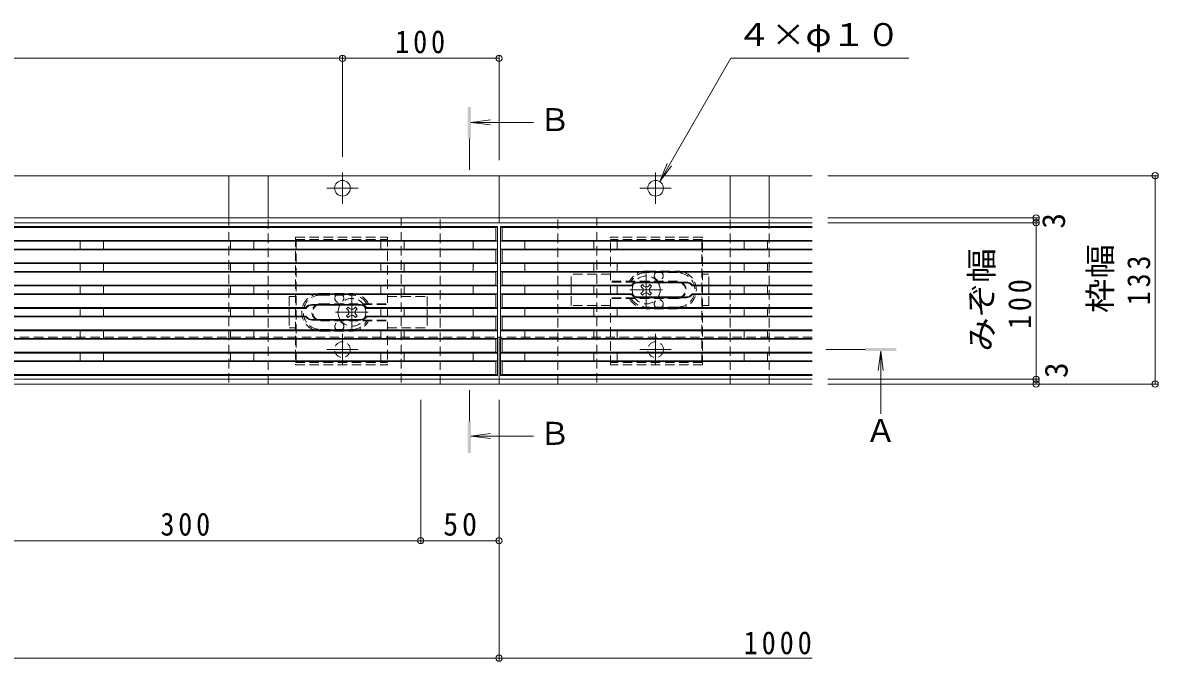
# Model space of a CAD drawing. Units: millimetres at full size, sheet at 1:5. Extents: x -1546 to 1950, y -1361 to 1333.
# Drawn here: x -526 to 199, y 35 to 443 of the extents above; entities that cross this region are included whole.
import ezdxf
from ezdxf.enums import TextEntityAlignment as Align

# ---------------------------------------------------------------- set-up
doc = ezdxf.new("R2010")
doc.units = ezdxf.units.MM
doc.header["$LTSCALE"] = 5
doc.header["$PDMODE"] = 32
doc.header["$PDSIZE"] = 4
for name, pattern in [('CHAIN1', [8, 5, -1, 1, -1]), ('CHAIN2', [12, 9, -1, 1, -1]), ('DASHED1', [1.8, 1.2, -0.6])]:
    doc.linetypes.add(name, pattern=pattern)
for name, color, linetype, lineweight in [('E-0_桝', 2, 'Continuous', 18), ('E-2_壁等', 3, 'Continuous', 18), ('E-3_塀', 7, 'Continuous', 18), ('E-4_土留', 7, 'Continuous', 18), ('E-5_水路', 7, 'Continuous', 18), ('E-7_その他', 6, 'Continuous', 18), ('E-A_地下埋-上水', 7, 'Continuous', 18)]:
    doc.layers.add(name, color=color, linetype=linetype, lineweight=lineweight)
doc.styles.add('ＭＳ ゴシック', font='')
doc.styles.get('ＭＳ ゴシック').set_extended_font_data('MS Gothic')

msp = doc.modelspace()

# ---------------------------------------------------------------- linework, layer by layer
at = {"layer": 'E-0_桝'}
for p, q in [((-394.721, 345.47), (-394.721, 318.47)), ((-49.721, 345.47), (-49.721, 318.47))]:
    msp.add_line(p, q, dxfattribs=at)
at = {"layer": 'E-0_桝', "linetype": 'DASHED1'}
for p, q in [((-394.721, 318.47), (-394.721, 212.47)), ((-369.721, 212.47), (-369.721, 318.47)), ((-49.721, 212.47), (-49.721, 318.47)), ((-394.721, 212.47), (-369.721, 212.47))]:
    msp.add_line(p, q, dxfattribs=at)
at = {"layer": 'E-0_桝'}
for points in [[(-369.721, 318.47), (-369.721, 345.47), (-394.721, 345.47)], [(-74.721, 318.47), (-74.721, 345.47), (-49.721, 345.47)]]:
    msp.add_lwpolyline(points, dxfattribs=at)
at = {"layer": 'E-0_桝', "linetype": 'DASHED1'}
msp.add_lwpolyline([(-49.721, 212.47), (-74.721, 212.47), (-74.721, 318.47)], dxfattribs=at)
at = {"layer": 'E-2_壁等'}
for p, q in [((-223.222, 312.97), (-1221.222, 312.97)), ((-224.222, 312.47), (-1220.222, 312.47)), ((-223.222, 217.97), (-223.222, 312.97)), ((-221.222, 312.97), (-221.222, 217.97)), ((-221.222, 312.97), (-220.222, 312.47)), ((-221.222, 312.97), (-22.221, 312.97)), ((-220.222, 312.47), (-22.221, 312.47)), ((-223.222, 303.67), (-1221.222, 303.67)), ((-223.222, 298.67), (-1221.222, 298.67)), ((-224.222, 304.17), (-1220.222, 304.17)), ((-224.222, 298.17), (-1220.222, 298.17)), ((-489.722, 298.67), (-489.722, 303.67)), ((-474.722, 298.67), (-474.722, 303.67)), ((-393.722, 298.67), (-393.722, 303.67)), ((-378.722, 298.67), (-378.722, 303.67)), ((-297.722, 303.67), (-297.722, 298.67)), ((-282.722, 303.67), (-282.722, 298.67)), ((-238.722, 298.77), (-238.722, 303.77)), ((-223.222, 303.67), (-224.222, 304.17)), ((-221.222, 303.67), (-22.221, 303.67)), ((-221.222, 298.67), (-220.222, 298.17)), ((-221.222, 298.67), (-22.221, 298.67)), ((-220.222, 304.17), (-22.221, 304.17)), ((-220.222, 298.17), (-22.221, 298.17)), ((-205.722, 303.67), (-205.722, 298.67)), ((-161.722, 298.67), (-161.722, 303.67)), ((-146.722, 298.67), (-146.722, 303.67)), ((-65.722, 303.67), (-65.722, 298.67)), ((-50.722, 303.67), (-50.722, 298.67)), ((-223.222, 289.37), (-1221.222, 289.37)), ((-223.222, 284.37), (-1221.222, 284.37)), ((-224.222, 289.87), (-1220.222, 289.87)), ((-224.222, 283.87), (-1220.222, 283.87)), ((-489.722, 284.37), (-489.722, 289.37)), ((-474.722, 284.37), (-474.722, 289.37)), ((-393.722, 284.37), (-393.722, 289.37)), ((-378.722, 284.37), (-378.722, 289.37)), ((-297.722, 289.64), (-297.722, 284.64)), ((-282.722, 289.64), (-282.722, 284.64)), ((-238.722, 284.47), (-238.722, 289.47)), ((-223.222, 289.37), (-224.222, 289.87)), ((-221.222, 289.37), (-22.221, 289.37)), ((-221.222, 284.37), (-220.222, 283.87)), ((-221.222, 284.37), (-22.221, 284.37)), ((-220.222, 289.87), (-22.221, 289.87)), ((-220.222, 283.87), (-22.221, 283.87)), ((-205.722, 289.37), (-205.722, 284.37)), ((-161.722, 284.37), (-161.722, 289.37)), ((-146.722, 284.37), (-146.722, 289.37)), ((-65.722, 289.37), (-65.722, 284.37)), ((-50.722, 289.37), (-50.722, 284.37)), ((-102.722, 277.57), (-133.722, 277.57)), ((-102.722, 277.07), (-133.722, 277.07)), ((-223.222, 275.07), (-1098.98, 275.07)), ((-223.222, 270.07), (-1098.98, 270.07)), ((-224.222, 275.57), (-1098.722, 275.57)), ((-224.222, 269.57), (-1098.719, 269.57)), ((-489.722, 270.24), (-489.722, 275.24)), ((-474.722, 270.24), (-474.722, 275.24)), ((-393.722, 270.24), (-393.722, 275.24)), ((-378.722, 270.24), (-378.722, 275.24)), ((-297.722, 275.07), (-297.722, 270.07)), ((-282.722, 275.07), (-282.722, 270.07)), ((-238.722, 270.07), (-238.722, 275.07)), ((-223.222, 275.07), (-224.222, 275.57)), ((-221.222, 275.07), (-137.463, 275.07)), ((-221.222, 270.07), (-137.463, 270.07)), ((-221.222, 270.07), (-220.222, 269.57)), ((-220.222, 275.57), (-137.722, 275.57)), ((-220.222, 269.57), (-137.722, 269.57)), ((-205.722, 275.07), (-205.722, 270.07)), ((-161.722, 270.07), (-161.722, 275.07)), ((-146.722, 270.07), (-146.722, 275.07)), ((-137.463, 275.07), (-137.722, 275.57)), ((-137.463, 270.07), (-137.722, 269.57)), ((-98.98, 275.07), (-98.719, 275.569)), ((-98.98, 275.07), (-22.221, 275.07)), ((-98.98, 270.07), (-98.719, 269.571)), ((-98.98, 270.07), (-22.221, 270.07)), ((-98.722, 275.57), (-22.221, 275.57)), ((-98.719, 269.57), (-22.221, 269.57)), ((-65.722, 275.07), (-65.722, 270.07)), ((-50.722, 275.07), (-50.722, 270.07)), ((-345.724, 261.27), (-1220.222, 261.27)), ((-345.463, 260.77), (-345.724, 261.269)), ((-341.722, 263.27), (-310.722, 263.27)), ((-341.722, 262.77), (-310.722, 262.77)), ((-306.98, 260.77), (-306.722, 261.27)), ((-224.222, 261.27), (-306.722, 261.27)), ((-223.222, 260.77), (-224.222, 261.27)), ((-220.222, 261.27), (-22.221, 261.27)), ((-102.722, 268.07), (-133.722, 268.07)), ((-102.722, 267.57), (-133.722, 267.57)), ((-345.463, 260.77), (-1221.222, 260.77)), ((-345.463, 255.77), (-1221.222, 255.77)), ((-345.722, 255.27), (-1220.222, 255.27)), ((-489.722, 255.77), (-489.722, 260.77)), ((-474.722, 255.77), (-474.722, 260.77)), ((-393.722, 255.77), (-393.722, 260.77)), ((-378.722, 255.77), (-378.722, 260.77)), ((-345.463, 255.77), (-345.724, 255.271)), ((-223.222, 260.77), (-306.98, 260.77)), ((-223.222, 255.77), (-306.98, 255.77)), ((-306.98, 255.77), (-306.722, 255.27)), ((-224.222, 255.27), (-306.722, 255.27)), ((-297.722, 260.77), (-297.722, 255.77)), ((-282.722, 260.77), (-282.722, 255.77)), ((-238.722, 255.77), (-238.722, 260.77)), ((-221.222, 260.77), (-22.221, 260.77)), ((-221.222, 255.77), (-220.222, 255.27)), ((-221.222, 255.77), (-22.221, 255.77)), ((-220.222, 255.27), (-22.221, 255.27)), ((-205.722, 260.77), (-205.722, 255.77)), ((-161.722, 255.77), (-161.722, 260.77)), ((-146.722, 255.77), (-146.722, 260.77)), ((-65.722, 260.6), (-65.722, 255.6)), ((-50.722, 260.6), (-50.722, 255.6)), ((-224.222, 246.97), (-1220.222, 246.97)), ((-489.722, 241.57), (-489.722, 246.57)), ((-474.722, 241.57), (-474.722, 246.57)), ((-393.722, 241.57), (-393.722, 246.57)), ((-378.722, 241.57), (-378.722, 246.57)), ((-341.722, 253.77), (-310.722, 253.77)), ((-341.722, 253.27), (-310.722, 253.27)), ((-297.722, 246.57), (-297.722, 241.57)), ((-282.722, 246.57), (-282.722, 241.57)), ((-238.722, 241.57), (-238.722, 246.57)), ((-223.222, 246.47), (-224.222, 246.97)), ((-220.222, 246.97), (-22.221, 246.97)), ((-65.722, 246.57), (-65.722, 241.57)), ((-50.722, 246.57), (-50.722, 241.57)), ((-223.222, 246.47), (-1221.222, 246.47)), ((-223.222, 241.57), (-1221.222, 241.57)), ((-224.222, 241.07), (-1220.222, 241.07)), ((-221.222, 246.47), (-22.221, 246.47)), ((-221.222, 241.57), (-220.222, 241.07)), ((-221.222, 241.57), (-22.221, 241.57)), ((-220.222, 241.07), (-22.221, 241.07)), ((-205.722, 246.47), (-205.722, 241.47)), ((-161.722, 241.3), (-161.722, 246.3)), ((-146.722, 241.3), (-146.722, 246.3)), ((-223.222, 232.27), (-1221.222, 232.27)), ((-224.222, 232.77), (-1220.222, 232.77)), ((-489.722, 227.27), (-489.722, 232.27)), ((-474.722, 227.27), (-474.722, 232.27)), ((-393.722, 227.27), (-393.722, 232.27)), ((-378.722, 227.27), (-378.722, 232.27)), ((-297.722, 232.27), (-297.722, 227.27)), ((-282.722, 232.27), (-282.722, 227.27)), ((-238.722, 227.27), (-238.722, 232.27)), ((-223.222, 232.27), (-224.222, 232.77)), ((-221.222, 232.27), (-22.221, 232.27)), ((-220.222, 232.77), (-22.221, 232.77)), ((-205.722, 232.17), (-205.722, 227.17)), ((-161.722, 227.27), (-161.722, 232.27)), ((-146.722, 227.27), (-146.722, 232.27)), ((-65.722, 232.27), (-65.722, 227.27)), ((-50.722, 232.27), (-50.722, 227.27)), ((-223.222, 227.27), (-1221.222, 227.27)), ((-224.222, 226.77), (-1220.222, 226.77)), ((-221.222, 227.27), (-220.222, 226.77)), ((-221.222, 227.27), (-22.221, 227.27)), ((-220.222, 226.77), (-22.221, 226.77)), ((-223.222, 217.97), (-1221.222, 217.97)), ((-224.222, 218.47), (-1220.222, 218.47)), ((-223.222, 217.97), (-224.222, 218.47)), ((-221.222, 217.97), (-22.221, 217.97)), ((-220.222, 218.47), (-22.221, 218.47))]:
    msp.add_line(p, q, dxfattribs=at)
at = {"layer": 'E-2_壁等', "linetype": 'DASHED1'}
for p, q in [((-352.225, 306.22), (-293.494, 306.22)), ((-352.225, 306.22), (-352.225, 224.72)), ((-352.225, 304.72), (-293.525, 304.72)), ((-351.725, 304.72), (-351.725, 226.22)), ((-293.494, 306.22), (-293.494, 224.72)), ((-92.222, 306.22), (-150.952, 306.22)), ((-150.952, 224.72), (-150.952, 306.22)), ((-92.222, 304.72), (-150.952, 304.72)), ((-92.722, 226.22), (-92.722, 304.72)), ((-92.222, 224.72), (-92.222, 306.22)), ((-108.222, 283.57), (-128.36, 283.57)), ((-128.222, 284.57), (-108.222, 284.57)), ((-108.222, 277.57), (-150.959, 277.57)), ((-108.222, 278.07), (-150.952, 278.07)), ((-336.225, 270.27), (-316.225, 270.27)), ((-336.225, 269.27), (-316.225, 269.27)), ((-336.225, 263.77), (-293.494, 263.77)), ((-336.225, 263.27), (-293.525, 263.27)), ((-108.222, 267.57), (-150.922, 267.57)), ((-108.222, 267.07), (-150.922, 267.07)), ((-108.222, 261.57), (-128.222, 261.57)), ((-108.222, 260.57), (-128.222, 260.57)), ((-336.225, 253.27), (-293.488, 253.27)), ((-336.225, 252.77), (-293.494, 252.77)), ((-336.225, 247.27), (-316.087, 247.27)), ((-336.225, 246.27), (-316.225, 246.27)), ((-352.225, 226.22), (-293.494, 226.22)), ((-92.222, 226.22), (-150.922, 226.22)), ((-352.225, 224.72), (-293.494, 224.72)), ((-92.222, 224.72), (-150.952, 224.72))]:
    msp.add_line(p, q, dxfattribs=at)
at = {"layer": 'E-2_壁等'}
for points in [[(-223.222, 312.97), (-224.222, 312.47), (-224.222, 304.17)], [(-221.222, 303.67), (-220.222, 304.17), (-220.222, 312.47)], [(-223.222, 298.67), (-224.222, 298.17), (-224.222, 289.87)], [(-221.222, 289.37), (-220.222, 289.87), (-220.222, 298.17)], [(-223.222, 284.37), (-224.222, 283.87), (-224.222, 275.57)], [(-221.222, 275.07), (-220.222, 275.57), (-220.222, 283.87)], [(-223.222, 270.07), (-224.222, 269.57), (-224.222, 261.27)], [(-221.222, 260.77), (-220.222, 261.27), (-220.222, 269.57)], [(-223.222, 255.77), (-224.222, 255.27), (-224.222, 246.97)], [(-221.222, 246.47), (-220.222, 246.97), (-220.222, 255.27)], [(-223.222, 241.57), (-224.222, 241.07), (-224.222, 232.77)], [(-221.222, 232.27), (-220.222, 232.77), (-220.222, 241.07)], [(-223.222, 227.27), (-224.222, 226.77), (-224.222, 218.47)], [(-221.222, 217.97), (-220.222, 218.47), (-220.222, 226.77)]]:
    msp.add_lwpolyline(points, dxfattribs=at)
at = {"layer": 'E-2_壁等', "linetype": 'DASHED1'}
for centre, radius, start, end in [((-128.222, 272.57), 12, 90, 152.72039), ((-128.222, 272.57), 11, 90, 150), ((-120.222, 281.57), 2.85, 135.43207, 44.56793), ((-108.222, 272.57), 12, 270, 90), ((-108.222, 272.57), 11, 270, 90), ((-108.222, 272.57), 5.5, 270, 90), ((-108.222, 272.57), 5, 270, 90), ((-336.225, 258.27), 12, 90, 270), ((-336.225, 258.27), 11, 90, 270), ((-324.225, 267.27), 2.85, 135.43207, 44.56793), ((-316.225, 258.27), 12, 27.27961, 90), ((-316.225, 258.27), 11, 30, 90), ((-336.225, 258.27), 5.5, 90, 270), ((-336.225, 258.27), 5, 90, 270), ((-128.222, 272.57), 12, 207.27961, 270), ((-128.222, 272.57), 11, 210, 270), ((-120.222, 263.57), 2.85, 315.43207, 224.56793), ((-324.225, 249.27), 2.85, 315.43207, 224.56793), ((-316.225, 258.27), 11, 270, 330), ((-316.225, 258.27), 12, 270, 332.72039)]:
    msp.add_arc(centre, radius, start, end, dxfattribs=at)
at = {"layer": 'E-2_壁等'}
for centre, radius, start, end in [((-133.722, 272.57), 5, 90, 143.1301), ((-133.722, 272.57), 4.5, 90, 146.25101), ((-102.722, 272.57), 5, 36.8699, 90), ((-102.722, 272.57), 4.5, 33.74899, 90), ((-133.722, 272.57), 5, 216.8699, 270), ((-133.722, 272.57), 4.5, 213.74899, 247.74946), ((-133.722, 272.57), 4.5, 247.74946, 270), ((-102.722, 272.57), 4.5, 270, 326.25101), ((-102.722, 272.57), 5, 270, 323.1301), ((-341.722, 258.27), 5, 90, 143.1301), ((-341.722, 258.27), 4.5, 90, 146.25101), ((-310.722, 258.27), 5, 36.8699, 90), ((-310.722, 258.27), 4.5, 33.74899, 90), ((-341.722, 258.27), 5, 216.8699, 270), ((-341.722, 258.27), 4.5, 213.74899, 270), ((-310.722, 258.27), 4.5, 270, 326.25101), ((-310.722, 258.27), 5, 270, 323.1301)]:
    msp.add_arc(centre, radius, start, end, dxfattribs=at)
at = {"layer": 'E-3_塀'}
for p, q in [((-222.221, 345.47), (-1222.221, 345.47)), ((-222.221, 315.47), (-222.221, 345.47)), ((-222.221, 345.47), (-22.221, 345.47)), ((-1222.221, 318.47), (-222.221, 318.47)), ((-1222.221, 315.47), (-222.221, 315.47)), ((-22.221, 318.47), (-222.221, 318.47)), ((-22.221, 315.47), (-222.221, 315.47)), ((-223.222, 242.47), (-221.222, 242.47)), ((-222.221, 212.47), (-222.221, 242.47)), ((-222.221, 215.47), (-1222.221, 215.47)), ((-222.221, 212.47), (-1222.221, 212.47)), ((-222.221, 215.47), (-22.221, 215.47)), ((-222.221, 212.47), (-22.221, 212.47))]:
    msp.add_line(p, q, dxfattribs=at)
at = {"layer": 'E-3_塀', "color": 4, "linetype": 'CHAIN2'}
for p, q in [((-322.221, 327.47), (-322.221, 347.47)), ((-122.221, 327.47), (-122.221, 347.47)), ((-332.221, 337.47), (-312.221, 337.47)), ((-112.221, 337.47), (-132.221, 337.47)), ((-322.221, 224.47), (-322.221, 244.47)), ((-122.221, 224.47), (-122.221, 244.47)), ((-332.221, 234.47), (-312.221, 234.47)), ((-112.221, 234.47), (-132.221, 234.47))]:
    msp.add_line(p, q, dxfattribs=at)
at = {"layer": 'E-3_塀', "linetype": 'DASHED1'}
for p, q in [((-1221.222, 242.47), (-223.222, 242.47)), ((-22.221, 242.47), (-221.222, 242.47))]:
    msp.add_line(p, q, dxfattribs=at)
at = {"layer": 'E-3_塀'}
for centre in [(-322.221, 337.47), (-122.221, 337.47)]:
    msp.add_circle(centre, 5, dxfattribs=at)
at = {"layer": 'E-3_塀', "linetype": 'DASHED1'}
for centre in [(-322.221, 234.47), (-122.221, 234.47)]:
    msp.add_circle(centre, 5, dxfattribs=at)
at = {"layer": 'E-4_土留'}
for p, q in [((-322.221, 421.97), (-322.221, 357.47)), ((-222.221, 421.97), (-222.221, 355.47)), ((-1122.221, 420.47), (-322.221, 420.47)), ((-322.221, 420.47), (-222.221, 420.47)), ((198.283, 345.47), (-12.221, 345.47)), ((196.783, 212.47), (196.783, 345.47)), ((122.288, 318.47), (-12.221, 318.47)), ((122.288, 315.47), (-12.221, 315.47)), ((120.788, 315.47), (120.788, 318.47)), ((120.788, 215.47), (120.788, 315.47)), ((122.288, 215.47), (-12.221, 215.47)), ((198.283, 212.47), (-12.221, 212.47)), ((120.788, 215.47), (120.788, 212.47)), ((-272.221, 110.97), (-272.221, 202.47)), ((-222.221, 35.97), (-222.221, 202.47)), ((-572.221, 112.47), (-272.221, 112.47)), ((-272.221, 112.47), (-222.221, 112.47)), ((-1222.221, 37.47), (-222.221, 37.47)), ((-222.221, 37.47), (-22.221, 37.47))]:
    msp.add_line(p, q, dxfattribs=at)
for p in [(-322.221, 420.47), (-222.221, 420.47), (196.783, 345.47), (120.788, 318.47), (120.788, 315.47), (120.788, 215.47), (120.788, 212.47), (196.783, 212.47), (-272.221, 112.47), (-222.221, 112.47), (-222.221, 37.47)]:
    msp.add_point(p, dxfattribs=at)
at = {"layer": 'E-5_水路'}
for p, q in [((-119.635, 341.75), (-74.186, 420.47)), ((-74.186, 420.47), (39.542, 420.47)), ((-119.635, 341.75), (-114.852, 353.298)), ((-119.635, 341.75), (-112.026, 351.666))]:
    msp.add_line(p, q, dxfattribs=at)
at = {"layer": 'E-5_水路', "color": 4}
for p, q in [((-240.171, 379.52), (-227.778, 381.151)), ((-240.171, 379.52), (-227.778, 377.888)), ((-240.171, 379.52), (-200.171, 379.52)), ((21.497, 233.47), (19.866, 221.077)), ((21.497, 233.47), (23.129, 221.077)), ((21.497, 193.47), (21.497, 233.47)), ((-240.171, 179.247), (-227.778, 180.879)), ((-240.171, 179.247), (-227.778, 177.616)), ((-240.171, 179.247), (-200.171, 179.247))]:
    msp.add_line(p, q, dxfattribs=at)
at = {"layer": 'E-5_水路', "color": 4, "linetype": 'CHAIN1'}
for p, q in [((-241.171, 369.27), (-241.171, 349.27)), ((11.497, 234.47), (-18.221, 234.47)), ((-241.171, 188.47), (-241.171, 208.47))]:
    msp.add_line(p, q, dxfattribs=at)
at = {"layer": 'E-5_水路', "color": 4}
for points in [[(-240.171, 369.27), (-242.171, 369.27), (-240.171, 389.27), (-242.171, 389.27)], [(31.497, 233.47), (11.497, 233.47), (31.497, 235.47), (11.497, 235.47)], [(-240.171, 168.47), (-242.171, 168.47), (-240.171, 188.47), (-242.171, 188.47)]]:
    msp.add_solid(points, dxfattribs=at)
at = {"layer": 'E-7_その他', "color": 4, "linetype": 'CHAIN1'}
for p, q in [((-128.243, 262.07), (-128.243, 283.07)), ((-316.204, 247.77), (-316.204, 268.77)), ((-117.743, 272.57), (-138.743, 272.57)), ((-326.704, 258.27), (-305.704, 258.27))]:
    msp.add_line(p, q, dxfattribs=at)
at = {"layer": 'E-7_その他', "color": 7, "linetype": 'DASHED1'}
for p, q in [((-150.952, 282.57), (-176.222, 282.57)), ((-176.222, 275.07), (-176.222, 282.57)), ((-88.222, 282.57), (-92.222, 282.57)), ((-88.222, 275.07), (-88.222, 282.57)), ((-176.222, 262.57), (-176.222, 270.07)), ((-88.222, 262.57), (-88.222, 270.07)), ((-356.225, 268.27), (-352.225, 268.27)), ((-356.225, 268.27), (-356.225, 260.77)), ((-293.494, 268.27), (-268.225, 268.27)), ((-268.225, 268.27), (-268.225, 260.77)), ((-150.952, 262.57), (-176.222, 262.57)), ((-88.222, 262.57), (-92.222, 262.57)), ((-356.225, 255.77), (-356.225, 248.27)), ((-268.225, 255.77), (-268.225, 248.27)), ((-356.225, 248.27), (-352.225, 248.27)), ((-293.494, 248.27), (-268.225, 248.27))]:
    msp.add_line(p, q, dxfattribs=at)
at = {"layer": 'E-7_その他'}
for p, q in [((-129.657, 275.045), (-130.541, 275.929)), ((-126.829, 275.045), (-125.945, 275.929)), ((-130.718, 271.156), (-131.602, 270.272)), ((-130.541, 269.212), (-131.602, 270.272)), ((-129.657, 270.095), (-130.541, 269.212)), ((-126.829, 270.095), (-125.945, 269.212)), ((-125.945, 269.212), (-124.884, 270.272)), ((-125.768, 271.156), (-124.884, 270.272)), ((-317.618, 260.745), (-318.502, 261.629)), ((-314.789, 260.745), (-313.905, 261.629)), ((-318.678, 256.856), (-319.562, 255.972)), ((-318.502, 254.912), (-319.562, 255.972)), ((-317.618, 255.795), (-318.502, 254.912)), ((-314.789, 255.795), (-313.905, 254.912)), ((-313.905, 254.912), (-312.845, 255.972)), ((-313.729, 256.856), (-312.845, 255.972))]:
    msp.add_line(p, q, dxfattribs=at)
at = {"layer": 'E-7_その他', "color": 7}
for p, q in [((-176.222, 275.07), (-176.222, 270.07)), ((-88.222, 275.07), (-88.222, 270.07)), ((-356.225, 260.77), (-356.225, 255.77)), ((-268.225, 260.77), (-268.225, 255.77))]:
    msp.add_line(p, q, dxfattribs=at)
at = {"layer": 'E-7_その他'}
for points in [[(-130.718, 273.985), (-131.602, 274.868), (-130.541, 275.929)], [(-125.768, 273.985), (-124.884, 274.868), (-125.945, 275.929)], [(-318.678, 259.685), (-319.562, 260.568), (-318.502, 261.629)], [(-313.729, 259.685), (-312.845, 260.568), (-313.905, 261.629)]]:
    msp.add_lwpolyline(points, dxfattribs=at)
for centre, radius, start, end in [((-128.243, 272.57), 8.9, 155.83725, 204.16275), ((-128.243, 272.57), 8.9, 329.62762, 30.37238), ((-132.132, 272.57), 2, 315, 45), ((-128.243, 276.459), 2, 225, 315), ((-128.243, 268.681), 2, 45, 135), ((-124.354, 272.57), 2, 135, 225), ((-316.204, 258.27), 8.9, 149.62762, 210.37238), ((-316.204, 258.27), 8.9, 335.81224, 24.18776), ((-320.093, 258.27), 2, 315, 45), ((-316.204, 262.159), 2, 225, 315), ((-316.204, 254.381), 2, 45, 135), ((-312.314, 258.27), 2, 135, 225)]:
    msp.add_arc(centre, radius, start, end, dxfattribs=at)
at = {"layer": 'E-7_その他', "linetype": 'DASHED1'}
for centre, start, end in [((-128.243, 272.57), 30.37238, 155.83725), ((-128.243, 272.57), 204.16275, 329.62762), ((-316.204, 258.27), 24.18776, 149.62762), ((-316.204, 258.27), 210.37238, 335.81224)]:
    msp.add_arc(centre, 8.9, start, end, dxfattribs=at)
at = {"layer": 'E-A_地下埋-上水', "linetype": 'DASHED1'}
for points in [[(-284.721, 212.47), (-259.721, 212.47), (-259.721, 318.47), (-284.721, 318.47)], [(-159.721, 212.47), (-184.721, 212.47), (-184.721, 318.47), (-159.721, 318.47)]]:
    msp.add_lwpolyline(points, close=True, dxfattribs=at)

# ---------------------------------------------------------------- texts
at = {"layer": 'E-4_土留', "color": 2, "style": 'ＭＳ ゴシック'}
for p in [(143.602, 311.647), (145.265, 216.301)]:
    msp.add_text('3', height=14.66, rotation=90, dxfattribs=at).set_placement(p, align=Align.BOTTOM_LEFT)
at = {"layer": 'E-4_土留', "color": 2, "style": 'ＭＳ ゴシック', "width": 1.1}
for s, p in [('みぞ幅', (97.655, 233.089)), ('枠幅', (173.415, 257.801))]:
    msp.add_text(s, height=14.66, rotation=90, dxfattribs=at).set_placement(p, align=Align.BOTTOM_LEFT)
at = {"layer": 'E-4_土留', "color": 2, "char_height": 14.66, "attachment_point": 7, "style": 'ＭＳ ゴシック'}
for s, insert in [('\\T1.27;\\W0.9;100', (-288.471, 423.47)), ('\\T1.27;\\W0.9;300', (-438.471, 115.47)), ('\\T1.27;\\W0.95;50', (-257.846, 115.47)), ('\\T1.28;\\W0.9;1000', (-65.971, 39.753))]:
    msp.add_mtext(s, dxfattribs=dict(at, insert=insert))
at = {"layer": 'E-4_土留', "color": 2, "char_height": 14.66, "attachment_point": 7, "rotation": 90, "style": 'ＭＳ ゴシック'}
for s, insert in [('\\T1.27;\\W0.9;133', (193.783, 262.72)), ('\\T1.27;\\W0.9;100', (117.788, 247.62))]:
    msp.add_mtext(s, dxfattribs=dict(at, insert=insert))
at = {"layer": 'E-5_水路', "color": 2, "style": 'ＭＳ ゴシック', "width": 1.1}
msp.add_text('４×φ１０', height=14.66, dxfattribs=at).set_placement((-70.458, 423.82), align=Align.BOTTOM_LEFT)
at = {"layer": 'E-5_水路', "color": 2, "style": 'ＭＳ ゴシック'}
for s, p in [('Ｂ', (-196.683, 369.52)), ('Ａ', (11.497, 170.998)), ('Ｂ', (-196.683, 169.247))]:
    msp.add_text(s, height=14.66, dxfattribs=at).set_placement(p, align=Align.BOTTOM_LEFT)

doc.saveas('drawing.dxf')
